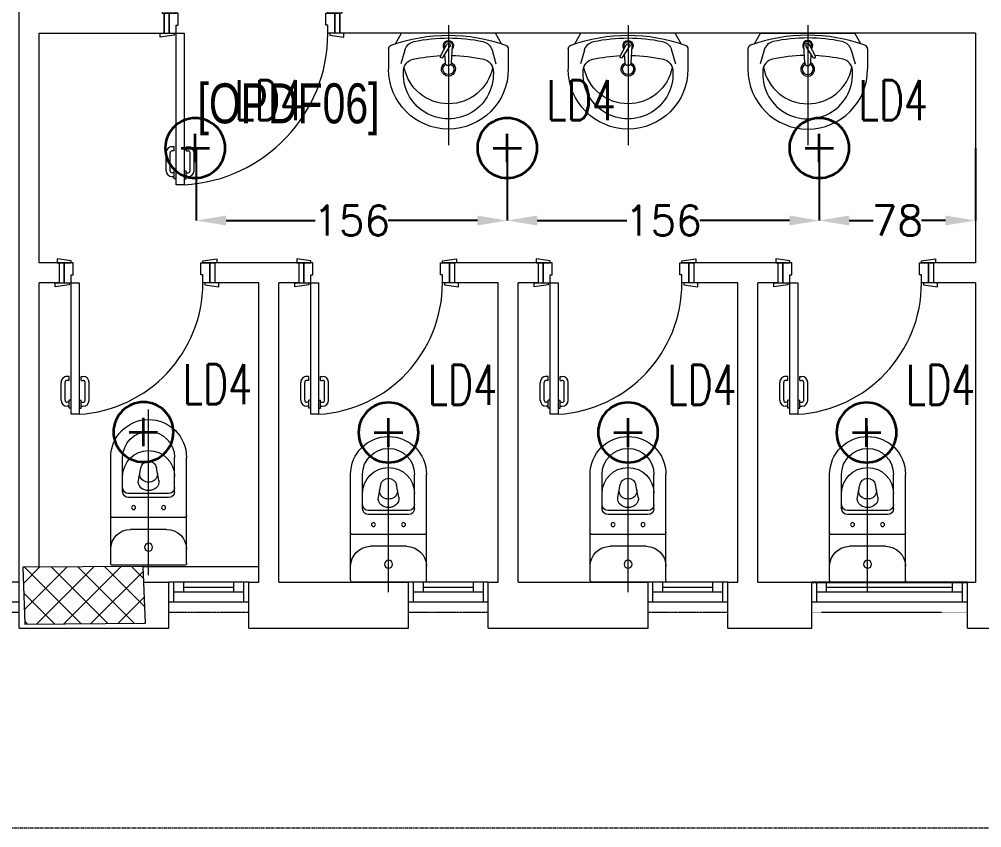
# Model space of a CAD drawing. Extents: x -12260 to 57327, y -29287 to 19916.
# Drawn here: x 5386 to 10208, y -14060 to -10010 of the extents above; entities that cross this region are included whole.
import ezdxf
from ezdxf.enums import TextEntityAlignment as Align

# ---------------------------------------------------------------- set-up
doc = ezdxf.new("R2010")
doc.units = 0
doc.header["$LTSCALE"] = 0.25
doc.linetypes.add('01-First Floor$0$HIDDEN', pattern=[9.525, 6.35, -3.175])
doc.linetypes.add('DASHDOT', pattern=[25.4, 12.7, -6.35, 0, -6.35])
for name, color, linetype, lineweight in [('01-First Floor$0$72_EGR_BASE_TEXT', 252, 'Continuous', 5), ('01-First Floor$0$Aluminum', 251, 'Continuous', 5), ('01-First Floor$0$C-HYDR-CTCH', 251, 'Continuous', 5), ('01-First Floor$0$Hatch', 252, 'Continuous', 5), ('01-First Floor$0$Proj', 251, 'Continuous', 5), ('01-First Floor$0$SANIT', 250, 'Continuous', 5), ('01-First Floor$0$Walls', 251, 'Continuous', 5), ('01-First Floor$0$Wooden Joinery', 251, 'Continuous', 5), ('E-DIM', 6, 'Continuous', 18), ('E-LITE-CIRC-NUMB', 6, 'Continuous', 25), ('E-LITE-CLNG @ 100', 150, 'Continuous', 35), ('E-LITE-CLNG-CNDT', 6, 'DASHDOT', 35), ('E-LITE-CTRL', 6, 'Continuous', 25), ('E-LITE-IDEN', 6, 'Continuous', 25)]:
    doc.layers.add(name, color=color, linetype=linetype, lineweight=lineweight)
doc.layers.add('01-First Floor$0$X-WHITE glass', color=255, linetype='Continuous')
doc.styles.add('01-First Floor$0$X3G_ENTITY_9F38', font='swisscl.ttf', dxfattribs={"height": 0.2})
doc.styles.add('DC_SIMPLEX', font='SIMPLEX.shx', dxfattribs={"width": 0.7})
doc.styles.get("Standard").update_dxf_attribs({"font": 'romans.shx'})
doc.dimstyles.get("Standard").update_dxf_attribs({"dimtxt": 150, "dimasz": 150, "dimexe": 0.18, "dimexo": 0.0625, "dimgap": 0.09, "dimtad": 0, "dimtih": 1, "dimtoh": 1, "dimdec": 0, "dimlfac": 0.1, "dimzin": 0, "dimdsep": 46, "dimtxsty": 'Standard', "dimcen": 0.09, "dimclrd": 6, "dimadec": 0, "dimazin": 0, "dimtfac": 1, "dimtdec": 0, "dimtofl": 0, "dimtmove": 0, "dimatfit": 3, "dimfxl": 1, "dimtolj": 1, "dimtzin": 0, "dimarcsym": 0})

# ---------------------------------------------------------------- blocks, each defined once
blk = doc.blocks.new('01-First Floor$0$A$C72370EFE')
at = {"layer": '01-First Floor$0$Wooden Joinery'}
for p, q in [((-0.01, -0.04), (-0.02, -0.04)), ((-0.01, -0.03), (-0.01, -0.07)), ((0, -0.03), (-0.01, -0.03)), ((0.04, -0.03), (0.05, -0.03)), ((0.05, -0.03), (0.05, -0.07)), ((0.05, -0.04), (0.06, -0.04)), ((-0.05, -0.07), (-0.05, -0.16)), ((-0.03, -0.07), (-0.03, -0.16)), ((-0.01, -0.06), (-0.02, -0.06)), ((0, -0.07), (-0.01, -0.07)), ((0.04, -0.07), (0.05, -0.07)), ((0.05, -0.06), (0.06, -0.06)), ((0.07, -0.07), (0.07, -0.16)), ((0.09, -0.07), (0.09, -0.16)), ((-0.01, -0.17), (-0.02, -0.17)), ((-0.01, -0.19), (-0.02, -0.19)), ((-0.01, -0.17), (-0.01, -0.19)), ((0.05, -0.17), (0.06, -0.17)), ((0.05, -0.17), (0.05, -0.19)), ((0.05, -0.19), (0.06, -0.19))]:
    blk.add_line(p, q, dxfattribs=at)
for centre, radius, start, end in [((-0.02, -0.07), 0.03, 90, 180), ((0.06, -0.07), 0.03, 0, 90), ((-0.02, -0.07), 0.01, 90, 180), ((0.06, -0.07), 0.01, 0, 90), ((-0.02, -0.16), 0.03, 180, 270), ((-0.02, -0.16), 0.01, 180, 270), ((0.06, -0.16), 0.01, 270, 0), ((0.06, -0.16), 0.03, 270, 0)]:
    blk.add_arc(centre, radius, start, end, dxfattribs=at)
blk = doc.blocks.new('01-First Floor$0$A$C268A7CF0')
at = {"layer": '01-First Floor$0$Wooden Joinery'}
for points in [[(80, 758.8), (80, 768.8), (10, 778.8), (10, 758.8)], [(740, 758.8), (740, 768.8), (810, 778.8), (810, 758.8)], [(70, 658.8), (70, 648.8), (0, 638.8), (0, 658.8)], [(120, 658.8), (120, 0), (80, 0), (80, 658.8)], [(750, 658.8), (750, 648.8), (820, 638.8), (820, 658.8)]]:
    blk.add_lwpolyline(points, close=True, dxfattribs=at)
for points in [[(45, 658.8), (45, 758.8), (20, 758.8), (20, 658.8), (45, 658.8)], [(45, 658.8), (80, 658.8), (80, 698.8), (90, 698.8), (90, 758.8), (45, 758.8), (45, 658.8)], [(775, 658.8), (740, 658.8), (740, 698.8), (730, 698.8), (730, 758.8), (775, 758.8), (775, 658.8)], [(775, 658.8), (775, 758.8), (800, 758.8), (800, 658.8), (775, 658.8)]]:
    blk.add_lwpolyline(points, dxfattribs=at)
blk.add_arc((80, 658.8), 660, 273.4748, 0, dxfattribs=at)
at = {"layer": '01-First Floor$0$Wooden Joinery', "xscale": 999.9999999998854, "yscale": 999.9999999998854, "zscale": 999.9999999998854, "rotation": 180}
blk.add_blockref('01-First Floor$0$A$C72370EFE', (120, 0), dxfattribs=at)
blk = doc.blocks.new('01-First Floor$0$A$C5FCA3E6B')
at = {"layer": '01-First Floor$0$Wooden Joinery'}
for points in [[(80, 858.9), (80, 868.9), (10, 878.9), (10, 858.9)], [(840, 858.9), (840, 868.9), (910, 878.9), (910, 858.9)], [(70, 758.9), (70, 748.9), (0, 738.9), (0, 758.9)], [(120, 758.9), (120, 0), (80, 0), (80, 758.9)], [(850, 758.9), (850, 748.9), (920, 738.9), (920, 758.9)]]:
    blk.add_lwpolyline(points, close=True, dxfattribs=at)
for points in [[(45, 758.9), (45, 858.9), (20, 858.9), (20, 758.9), (45, 758.9)], [(45, 758.9), (80, 758.9), (80, 798.9), (90, 798.9), (90, 858.9), (45, 858.9), (45, 758.9)], [(875, 758.9), (840, 758.9), (840, 798.9), (830, 798.9), (830, 858.9), (875, 858.9), (875, 758.9)], [(875, 758.9), (875, 858.9), (900, 858.9), (900, 758.9), (875, 758.9)]]:
    blk.add_lwpolyline(points, dxfattribs=at)
blk.add_arc((80, 758.9), 760, 273.0171, 0, dxfattribs=at)
at = {"layer": '01-First Floor$0$Wooden Joinery', "xscale": 999.9999999998854, "yscale": 999.9999999998854, "zscale": 999.9999999998854, "rotation": 180}
blk.add_blockref('01-First Floor$0$A$C72370EFE', (120, 0), dxfattribs=at)
blk = doc.blocks.new('01-First Floor$0$WC manta')
at = {"layer": '01-First Floor$0$SANIT'}
for p, q in [((-0.13, 0.18), (-0.13, -0.18)), ((-0.12, 0.19), (0.41, 0.19)), ((0.109, 0.18), (0.109, -0.18)), ((0.209, 0.1), (0.209, -0.1)), ((0.229, 0.1), (0.229, -0.1)), ((0.239, 0.13), (0.41, 0.13)), ((0.05, 0.09), (0.05, -0.09)), ((0.2955, 0.051), (0.3581, 0.0393)), ((-0.18, 0), (0.65, 0)), ((0.2955, -0.051), (0.3581, -0.0393)), ((0.239, -0.13), (0.41, -0.13)), ((-0.12, -0.19), (0.41, -0.19))]:
    blk.add_line(p, q, dxfattribs=at)
for centre, radius in [((0.159, 0.0752), 0.01), ((-0.04, 0), 0.02), ((0.159, -0.0753), 0.01)]:
    blk.add_circle(centre, radius, dxfattribs=at)
for centre, radius, start, end in [((-0.12, 0.18), 0.01, 90, 180), ((-0.05, 0.09), 0.1, 0, 90), ((0.119, 0.18), 0.01, 90, 180), ((0.41, 0), 0.19, 270, 90), ((0.239, 0.1), 0.03, 90, 180), ((0.259, 0.1), 0.03, 90, 180), ((0.3147, 0), 0.13, 270, 90), ((0.41, 0), 0.13, 270, 90), ((0.2882, 0.0117), 0.04, 79.4289, 141.525), ((0.3029, 0), 0.0588, 141.525, 218.475), ((0.3454, 0), 0.0588, 166.4176, 193.5824), ((0.3271, 0.0044), 0.04, 79.4289, 166.4176), ((0.3507, 0), 0.04, 280.5711, 79.4289), ((0.2882, -0.0117), 0.04, 218.475, 280.5711), ((0.3271, -0.0044), 0.04, 193.5824, 280.5711), ((-0.05, -0.09), 0.1, 270, 0), ((0.239, -0.1), 0.03, 180, 270), ((0.259, -0.1), 0.03, 180, 270), ((-0.12, -0.18), 0.01, 180, 270), ((0.119, -0.18), 0.01, 180, 270)]:
    blk.add_arc(centre, radius, start, end, dxfattribs=at)
blk = doc.blocks.new('01-First Floor$0$lav-manta 60')
at = {"layer": '01-First Floor$0$SANIT'}
for p, q in [((-0.2658, -0.0529), (-0.2358, 0)), ((-0.2358, 0), (0.2358, 0)), ((0, 0.04), (0, -0.56)), ((0.2658, -0.0529), (0.2358, 0)), ((-0.3, -0.0789), (-0.3, -0.18)), ((-0.2185, -0.0841), (-0.2383, -0.1537)), ((-0.015, -0.1473), (-0.0199, -0.064)), ((0.0274, -0.121), (-0.0078, -0.0673)), ((0.0389, -0.1142), (0.0087, -0.0575)), ((0.0191, -0.077), (0.0199, -0.064)), ((0.2185, -0.0841), (0.2383, -0.1537)), ((0.3, -0.0789), (0.3, -0.18)), ((0.015, -0.1473), (0.0174, -0.1057))]:
    blk.add_line(p, q, dxfattribs=at)
for centre, radius, start, end in [((0, -0.8557), 0.8457, 70.1771, 109.8229), ((-0.1608, -0.1006), 0.06, 101.8086, 164.0794), ((0, -0.8696), 0.8457, 78.1914, 101.8086), ((0, -0.0617), 0.025, 320.7474, 220.368), ((0, -0.0617), 0.02, 353.2671, 186.682), ((0.1608, -0.1006), 0.06, 15.9206, 78.1914), ((-0.28, -0.0789), 0.02, 109.8229, 180), ((0, -0.0617), 0.00966, 25.4127, 215.9577), ((0.28, -0.0789), 0.02, 0, 70.1771), ((-0.1645, -0.189), 0.06, 102.0883, 174.8142), ((0, -0.9572), 0.8457, 91.1572, 102.0883), ((0, -0.9572), 0.8457, 88.5486, 88.844), ((0.0332, -0.1176), 0.00666, 210.6852, 30.6852), ((0, -0.9572), 0.8457, 77.9117, 87.4274), ((0.1645, -0.189), 0.06, 5.1858, 77.9117), ((0, -0.18), 0.3, 180, 0), ((0, -0.2039), 0.2252, 174.8142, 5.1858), ((0, -0.1282), 0.2252, 190.6097, 349.3903), ((0, -0.18), 0.035, 115.3106, 64.6894), ((0, -0.18), 0.0275, 117.1496, 62.8504), ((0, -0.1473), 0.015, 180, 0)]:
    blk.add_arc(centre, radius, start, end, dxfattribs=at)
blk = doc.blocks.new('01-First Floor')
at = {"layer": '01-First Floor$0$Hatch'}
h = blk.add_hatch(dxfattribs=at)
h.set_pattern_fill('ANSI37', color=256, scale=30)
h.set_pattern_definition([(45, (-1823.345, -13062.25), (-67.35192, 67.35192), []), (135, (-1823.345, -13062.25), (-67.35192, -67.35192), [])])
h.paths.add_polyline_path([(49129.3, 8855.6), (48525.4, 8847.5), (48529.3, 8559.1), (49133.2, 8567.2)])
h.paths.add_polyline_path([(41968.6, 8847.9), (41385, 8842.5), (41365.1, 8551.1), (41948.6, 8556.5)])
h.paths.add_polyline_path([(27591.6, 8840.5), (26992.5, 8836.4), (26986.8, 8543.4), (27585.9, 8547.5)])
h.paths.add_polyline_path([(34776.8, 8842.7), (34175.6, 8835.2), (34167.4, 8549.5), (34768.6, 8557)])
h.paths.add_polyline_path([(20372.4, 8849.8), (19765.9, 8827.9), (19780.4, 8535.4), (20386.9, 8557.2)])
h.paths.add_polyline_path([(13635.8, 8839.4), (12413.8, 8863.3), (12407.4, 8567.2), (13629.3, 8543.3)])
h.paths.add_polyline_path([(13649.8, 1639.3), (12434.8, 1623.6), (12421.4, 1331.2), (13636.4, 1346.9)])
h.paths.add_polyline_path([(13623.8, -5553.9), (12420.7, -5569.8), (12415, -5862.9), (13618.1, -5846.9)])
h.paths.add_polyline_path([(13642.3, -12752.6), (12445.6, -12764), (12448.4, -13058.5), (13645.1, -13047)])
h.paths.add_polyline_path([(6007.3, -12750.5), (5403.7, -12754.2), (5414.4, -13039.6), (6017.9, -13035.9)])
h.paths.add_polyline_path([(5991.8, -5552.5), (5395, -5550.9), (5394.9, -5852.1), (5991.7, -5853.6)])
h.paths.add_polyline_path([(6001.7, 1637.1), (5382.4, 1638.3), (5371.8, 1335.4), (5991.1, 1334.1)])
h.paths.add_polyline_path([(5978.4, 8816.5), (5377.7, 8830.9), (5374.1, 8541.3), (5974.8, 8526.8)])
h.paths.add_polyline_path([(-1220.7, 8814.6), (-1823.3, 8837.3), (-1821.5, 8549), (-1218.8, 8526.3)])
h.paths.add_polyline_path([(-1213, -5563.7), (-1815, -5570.7), (-1811.6, -5862.3), (-1209.6, -5855.3)])
h.paths.add_polyline_path([(-1195.5, -12758.3), (-1793.9, -12759.3), (-1789, -13060), (-1190.6, -13059)])
h.paths.add_polyline_path([(20391.2, -12745), (19785.5, -12758), (19791.3, -13059.2), (20396.9, -13046.2)])
h.paths.add_polyline_path([(20384.7, -5552.6), (19790.3, -5570.1), (19792.4, -5866.7), (20386.8, -5849.1)])
h.paths.add_polyline_path([(20376, 1655.5), (19777, 1647.8), (19781.1, 1347.6), (20380, 1355.3)])
h.paths.add_polyline_path([(27576.3, 1640.2), (26974.4, 1644.9), (26978.6, 1352.8), (27580.6, 1348.1)])
h.paths.add_polyline_path([(27580.1, -5542.5), (26976.2, -5560), (26989.7, -5860.1), (27589.8, -5839.1)])
h.paths.add_polyline_path([(27596.2, -12758.5), (26992.3, -12751.9), (26990, -13037.6), (27593.8, -13044.2)])
h.paths.add_polyline_path([(34794.7, -12748), (34197.4, -12762.6), (34206.4, -13062.3), (34803.7, -13047.7)])
h.paths.add_polyline_path([(34787.4, -5559.7), (34186.1, -5557.7), (34187.2, -5855), (34788.5, -5856.9)])
h.paths.add_polyline_path([(34750.9, 1644.2), (34170.1, 1648.9), (34189.8, 1359), (34770.6, 1354.3)])
h.paths.add_polyline_path([(41954.3, 1643.4), (41356.7, 1657.2), (41358.7, 1365.3), (41956.3, 1351.5)])
h.paths.add_polyline_path([(41955.3, -5555.1), (41386.9, -5562.7), (41388.7, -5856.9), (41957.1, -5849.3)])
h.paths.add_polyline_path([(41992.3, -12752.3), (41387.1, -12754.9), (41388.4, -13059.5), (41993.7, -13056.8)])
h.paths.add_polyline_path([(49166.6, -12752.8), (48578.6, -12736.7), (48565.4, -13043.9), (49153.3, -13060)])
h.paths.add_polyline_path([(49150.8, -5553.4), (48547.6, -5552.3), (48545.6, -5848.8), (49148.8, -5849.9)])
at = {"layer": '01-First Floor$0$Aluminum'}
for p, q in [((5386, -12830), (-1192, -12824.8, 0)), ((6536, -12830), (6136, -12830)), ((6161, -12930), (6161, -12830)), ((6211, -12880), (6211, -12830)), ((6211, -12855), (6461, -12855)), ((6461, -12880), (6461, -12830)), ((6511, -12930), (6511, -12830)), ((7736, -12830), (7336, -12830)), ((7361, -12930), (7361, -12830)), ((7411, -12880), (7411, -12830)), ((7411, -12855), (7661, -12855)), ((7661, -12880), (7661, -12830)), ((7711, -12930), (7711, -12830)), ((8936, -12830), (8536, -12830)), ((8561, -12930), (8561, -12830)), ((8611, -12880), (8611, -12830)), ((8611, -12855), (8861, -12855)), ((8861, -12880), (8861, -12830)), ((8911, -12930), (8911, -12830)), ((9381, -12930), (9381, -12830)), ((9431, -12880), (9431, -12830)), ((9431, -12855), (10061, -12855)), ((10136, -12830), (9736, -12830)), ((10136, -12830), (9736, -12830)), ((9811, -12855), (10061, -12855)), ((9811, -12855), (10061, -12855)), ((10061, -12880), (10061, -12830)), ((10061, -12880), (10061, -12830)), ((10061, -12880), (10061, -12830)), ((10111, -12930), (10111, -12830)), ((10111, -12930), (10111, -12830)), ((10111, -12930), (10111, -12830)), ((6511, -12880), (6161, -12880)), ((7711, -12880), (7361, -12880)), ((8911, -12880), (8561, -12880)), ((10111, -12880), (9381, -12880)), ((10111, -12880), (9761, -12880)), ((10111, -12880), (9761, -12880)), ((5386, -12930), (-1192, -12924.8, 0)), ((6536, -12930), (6136, -12930)), ((7736, -12930), (7336, -12930)), ((8936, -12930), (8536, -12930)), ((10136, -12930), (9356, -12930)), ((10136, -12930), (9736, -12930)), ((10136, -12930), (9736, -12930))]:
    blk.add_line(p, q, dxfattribs=at)
at = {"layer": '01-First Floor$0$C-HYDR-CTCH', "elevation": 0, "flags": 128}
blk.add_lwpolyline([(5414.4, -13039.6), (6017.9, -13035.9), (6007.3, -12750.5), (5403.7, -12754.2), (5414.4, -13039.6)], dxfattribs=at)
at = {"layer": '01-First Floor$0$Proj'}
blk.add_line((-1192, -12974.8, 0), (5386, -12980), dxfattribs=at)
at = {"layer": '01-First Floor$0$Proj', "linetype": '01-First Floor$0$HIDDEN'}
for p, q in [((6136, -12980), (6536, -12980)), ((7336, -12980), (7736, -12980)), ((8536, -12980), (8936, -12980))]:
    blk.add_line(p, q, dxfattribs=at)
at = {"layer": '01-First Floor$0$Proj', "linetype": '01-First Floor$0$HIDDEN', "ltscale": 0.7}
blk.add_line((9356, -12980), (10136, -12980), dxfattribs=at)
at = {"layer": '01-First Floor$0$Proj', "linetype": '01-First Floor$0$HIDDEN', "ltscale": 3}
blk.add_lwpolyline([(48606, 9840), (-2814, 9840), (-2814, -14060), (48606, -14060)], dxfattribs=at)
blk.add_lwpolyline([(48606, 9840), (-2814, 9840), (-2814, -14060), (48606, -14060)], dxfattribs=at)
at = {"layer": '01-First Floor$0$Walls'}
for p, q in [((5386, -13060), (5386, -9110)), ((6111.8, -10080, 0), (6111.8, -9980, 0)), ((6991.8, -10080, 0), (6991.8, -9980, 0)), ((5486, -11230), (5486, -10080)), ((5486, -10080), (6111.8, -10080, 0)), ((10176, -10080), (6991.8, -10080, 0)), ((10176, -10080), (10176, -11230)), ((5586, -11230), (5486, -11230)), ((5586, -11230), (5586, -11330)), ((6366, -11230), (6366, -11330)), ((6786, -11230), (6366, -11230)), ((6786, -11230), (6786, -11330)), ((7986, -11230), (7566, -11230)), ((7566, -11230), (7566, -11330)), ((7986, -11230), (7986, -11330)), ((9186, -11230), (8766, -11230)), ((8766, -11230), (8766, -11330)), ((9186, -11230), (9186, -11330)), ((10176, -11230), (9966, -11230)), ((9966, -11230), (9966, -11330)), ((5486, -12753.7), (5486, -11330)), ((5586, -11330), (5486, -11330)), ((6586, -11330), (6366, -11330)), ((6586, -12830), (6586, -11330)), ((6786, -11330), (6686, -11330)), ((6686, -12830), (6686, -11330)), ((7786, -11330), (7566, -11330)), ((7786, -12830), (7786, -11330)), ((7886, -12830), (7886, -11330)), ((7986, -11330), (7886, -11330)), ((8986, -11330), (8766, -11330)), ((8986, -12830), (8986, -11330)), ((9086, -12830), (9086, -11330)), ((9186, -11330), (9086, -11330)), ((10176, -11330), (9966, -11330)), ((10176, -11330), (10176, -12830)), ((6007.3, -12750.5, 0), (6586, -12750.5)), ((6010.2, -12830), (6136, -12830)), ((6136, -13060), (6136, -12830)), ((6536, -12830), (6586, -12830)), ((6536, -13060), (6536, -12830)), ((6686, -12830), (7336, -12830)), ((7336, -13060), (7336, -12830)), ((7736, -13060), (7736, -12830)), ((7736, -12830), (7786, -12830)), ((7886, -12830), (8536, -12830)), ((8536, -13060), (8536, -12830)), ((8936, -12830), (8986, -12830)), ((8936, -13060), (8936, -12830)), ((9086, -12830), (9736, -12830)), ((9356, -13060), (9356, -12830)), ((10136, -12830), (10176, -12830)), ((10136, -13060), (10136, -12830)), ((10136, -13060), (10136, -12830)), ((10136, -13060), (10136, -12830)), ((5386, -13060), (6136, -13060)), ((6536, -13060), (7336, -13060)), ((7736, -13060), (8536, -13060)), ((8936, -13060), (9356, -13060)), ((10136, -13060, 0), (10868.4, -13060, 0))]:
    blk.add_line(p, q, dxfattribs=at)
at = {"layer": '01-First Floor$0$X-WHITE glass', "color": 30, "ltscale": 6, "true_color": 0xf26722}
blk.add_line((9356, -12830), (10136, -12830), dxfattribs=at)
at = {"layer": '01-First Floor$0$SANIT', "yscale": 1000.000000000223, "zscale": 1000.000000000223}
for p, xscale in [((7536, -10079.9), -1000.000000000223), ((8436, -10079.9), -1000.000000000223), ((9336, -10079.9), 1000.000000000223)]:
    blk.add_blockref('01-First Floor$0$lav-manta 60', p, dxfattribs=dict(at, xscale=xscale))
at = {"layer": '01-First Floor$0$SANIT', "xscale": -999.9999999999995, "yscale": 999.9999999999995, "zscale": 999.9999999999995, "rotation": 270}
for p in [(6034, -12615.2), (7236, -12700), (8436, -12700), (9636, -12700)]:
    blk.add_blockref('01-First Floor$0$WC manta', p, dxfattribs=at)
at = {"layer": '01-First Floor$0$Wooden Joinery'}
for name, p in [('01-First Floor$0$A$C5FCA3E6B', (6091.8, -10838.9, 0)), ('01-First Floor$0$A$C268A7CF0', (5566, -11988.8)), ('01-First Floor$0$A$C268A7CF0', (6766, -11988.8)), ('01-First Floor$0$A$C268A7CF0', (7966, -11988.8)), ('01-First Floor$0$A$C268A7CF0', (9166, -11988.8))]:
    blk.add_blockref(name, p, dxfattribs=at)
at = {"layer": '01-First Floor$0$72_EGR_BASE_TEXT', "insert": (6735.1, -10331.2), "char_height": 200, "attachment_point": 2, "style": '01-First Floor$0$X3G_ENTITY_9F38'}
blk.add_mtext('[OPDF06]', dxfattribs=at)
blk = doc.blocks.new('DC_LT-CL-Point')
for p, q in [((0, -0.711), (0, 0.711)), ((0.711, 0), (-0.711, 0))]:
    blk.add_line(p, q)
blk.add_circle((0, 0), 1.5)
at = {"layer": 'E-LITE-CIRC-NUMB', "style": 'DC_SIMPLEX', "width": 0.7, "flags": 8}
blk.add_attdef('CIRCUIT', text='', height=2, rotation=360, dxfattribs=at).set_placement((-3.364, 1.5), align=Align.RIGHT)
at = {"layer": 'E-LITE-CTRL', "style": 'DC_SIMPLEX', "width": 0.7, "flags": 8}
blk.add_attdef('CONTROL', (3.364, -3.498), '', height=2, rotation=360, dxfattribs=at)
at = {"layer": 'E-LITE-IDEN', "style": 'DC_SIMPLEX', "width": 0.7, "flags": 8}
blk.add_attdef('TYPE', (3.364, 1.5), '', height=2, rotation=360, dxfattribs=at)
blk = doc.blocks.new('*D93')
at = {"layer": 'Defpoints', "color": 0}
for p in [(7831, -10655), (9394.3, -10655), (7831, -11018)]:
    blk.add_point(p, dxfattribs=at)
at = {"layer": 'E-DIM', "color": 0, "lineweight": -2, "transparency": 16777216}
for p, q in [((7831, -10655.1), (7831, -11018.2)), ((9394.3, -10655.1), (9394.3, -11018.2))]:
    blk.add_line(p, q, dxfattribs=at)
at = {"layer": 'E-DIM', "color": 6, "lineweight": -2, "transparency": 16777216}
for p, q in [((7981, -11018), (8430.4, -11018)), ((9244.3, -11018), (8794.9, -11018))]:
    blk.add_line(p, q, dxfattribs=at)
at = {"layer": 'E-DIM', "color": 6, "transparency": 16777216}
for points in [[(7981, -10993), (7981, -11043), (7831, -11018)], [(9244.3, -10993), (9244.3, -11043), (9394.3, -11018)]]:
    blk.add_solid(points, dxfattribs=at)
at = {"layer": 'E-DIM', "color": 7, "transparency": 16777216, "insert": (8612.7, -11018), "char_height": 150, "attachment_point": 5}
blk.add_mtext('\\A1;156', dxfattribs=at)
blk = doc.blocks.new('*D94')
at = {"layer": 'Defpoints', "color": 0}
for p in [(6271.8, -10655, 0), (7831, -10655), (6271.8, -11018.2)]:
    blk.add_point(p, dxfattribs=at)
at = {"layer": 'E-DIM', "color": 0, "lineweight": -2, "transparency": 16777216}
for p, q in [((6271.8, -10655.1), (6271.8, -11018.4)), ((7831, -10655.1), (7831, -11018.4))]:
    blk.add_line(p, q, dxfattribs=at)
at = {"layer": 'E-DIM', "color": 6, "lineweight": -2, "transparency": 16777216}
for p, q in [((6421.8, -11018.2), (6869.2, -11018.2)), ((7681, -11018.2), (7233.6, -11018.2))]:
    blk.add_line(p, q, dxfattribs=at)
at = {"layer": 'E-DIM', "color": 6, "transparency": 16777216}
for points in [[(6421.8, -10993.2), (6421.8, -11043.2), (6271.8, -11018.2)], [(7681, -10993.2), (7681, -11043.2), (7831, -11018.2)]]:
    blk.add_solid(points, dxfattribs=at)
at = {"layer": 'E-DIM', "color": 7, "transparency": 16777216, "insert": (7051.4, -11018.2), "char_height": 150, "attachment_point": 5}
blk.add_mtext('\\A1;156', dxfattribs=at)
blk = doc.blocks.new('*D349')
at = {"layer": 'Defpoints', "color": 0}
for p in [(9394.3, -10655), (10176, -10655), (10176, -11018)]:
    blk.add_point(p, dxfattribs=at)
at = {"layer": 'E-DIM', "color": 0, "lineweight": -2, "transparency": 16777216}
for p, q in [((9394.3, -10655.1), (9394.3, -11018.2)), ((10176, -10655.1), (10176, -11018.2))]:
    blk.add_line(p, q, dxfattribs=at)
at = {"layer": 'E-DIM', "color": 6, "lineweight": -2, "transparency": 16777216}
for p, q in [((9544.3, -11018), (9663.6, -11018)), ((10026, -11018), (9906.7, -11018))]:
    blk.add_line(p, q, dxfattribs=at)
at = {"layer": 'E-DIM', "color": 6, "transparency": 16777216}
for points in [[(9544.3, -10993), (9544.3, -11043), (9394.3, -11018)], [(10026, -10993), (10026, -11043), (10176, -11018)]]:
    blk.add_solid(points, dxfattribs=at)
at = {"layer": 'E-DIM', "color": 7, "transparency": 16777216, "insert": (9785.2, -11018), "char_height": 150, "attachment_point": 5}
blk.add_mtext('\\A1;78', dxfattribs=at)

msp = doc.modelspace()

# ---------------------------------------------------------------- block references
at = {"layer": 'E-LITE-CLNG @ 100'}
ref = msp.add_blockref('DC_LT-CL-Point', (6267.7, -10655), dxfattribs=dict(at, xscale=-99.99999999999999, yscale=99.99999999999999, zscale=99.99999999999999))
ref.add_attrib('TYPE', 'LD4', (6464, -10515.7), dxfattribs={"layer": 'E-LITE-IDEN', "height": 200, "style": 'DC_SIMPLEX', "width": 0.7, "flags": 8})
ref = msp.add_blockref('DC_LT-CL-Point', (7831, -10655), dxfattribs=dict(at, xscale=-99.99999999999999, yscale=99.99999999999999, zscale=99.99999999999999))
ref.add_attrib('TYPE', 'LD4', (8027.4, -10515.7), dxfattribs={"layer": 'E-LITE-IDEN', "height": 200, "style": 'DC_SIMPLEX', "width": 0.7, "flags": 8})
ref = msp.add_blockref('DC_LT-CL-Point', (9394.3, -10655), dxfattribs=dict(at, xscale=-99.99999999999999, yscale=99.99999999999999, zscale=99.99999999999999))
ref.add_attrib('TYPE', 'LD4', (9590.7, -10515.7), dxfattribs={"layer": 'E-LITE-IDEN', "height": 200, "style": 'DC_SIMPLEX', "width": 0.7, "flags": 8})
ref = msp.add_blockref('DC_LT-CL-Point', (6008.2, -12077.8), dxfattribs=dict(at, xscale=-99.99999999999999, yscale=99.99999999999999, zscale=99.99999999999999))
ref.add_attrib('TYPE', 'LD4', (6204.5, -11938.5), dxfattribs={"layer": 'E-LITE-IDEN', "height": 200, "style": 'DC_SIMPLEX', "width": 0.7, "flags": 8})
ref = msp.add_blockref('DC_LT-CL-Point', (7236, -12080), dxfattribs=dict(at, xscale=-99.99999999999999, yscale=99.99999999999999, zscale=99.99999999999999))
ref.add_attrib('TYPE', 'LD4', (7432.4, -11940.7), dxfattribs={"layer": 'E-LITE-IDEN', "height": 200, "style": 'DC_SIMPLEX', "width": 0.7, "flags": 8})
ref = msp.add_blockref('DC_LT-CL-Point', (8436, -12080), dxfattribs=dict(at, xscale=-99.99999999999999, yscale=99.99999999999999, zscale=99.99999999999999))
ref.add_attrib('TYPE', 'LD4', (8632.4, -11940.7), dxfattribs={"layer": 'E-LITE-IDEN', "height": 200, "style": 'DC_SIMPLEX', "width": 0.7, "flags": 8})
ref = msp.add_blockref('DC_LT-CL-Point', (9631, -12080), dxfattribs=dict(at, xscale=-99.99999999999999, yscale=99.99999999999999, zscale=99.99999999999999))
ref.add_attrib('TYPE', 'LD4', (9827.4, -11940.7), dxfattribs={"layer": 'E-LITE-IDEN', "height": 200, "style": 'DC_SIMPLEX', "width": 0.7, "flags": 8})
at = {"layer": 'E-LITE-CLNG-CNDT'}
msp.add_blockref('01-First Floor', (0, 0), dxfattribs=at)

# ---------------------------------------------------------------- dimensions: what is measured, and where the dimension line sits
at = {"layer": 'E-DIM'}
for base, p1, p2, picture, middle in [((6271.8, -11018.2), (7831, -10655), (6271.8, -10655, 0), '*D94', (7051.4, -11018.2)), ((7831, -11018), (9394.3, -10655), (7831, -10655), '*D93', (8612.7, -11018)), ((10176, -11018), (9394.3, -10655), (10176, -10655), '*D349', (9785.2, -11018))]:
    dim = msp.add_linear_dim(base=base, p1=p1, p2=p2, dimstyle='Standard', override={"dimclrt": 7}, dxfattribs=at)
    dim.commit()
    dim.dimension.update_dxf_attribs({"geometry": picture, "text_midpoint": middle})

doc.saveas('drawing.dxf')
